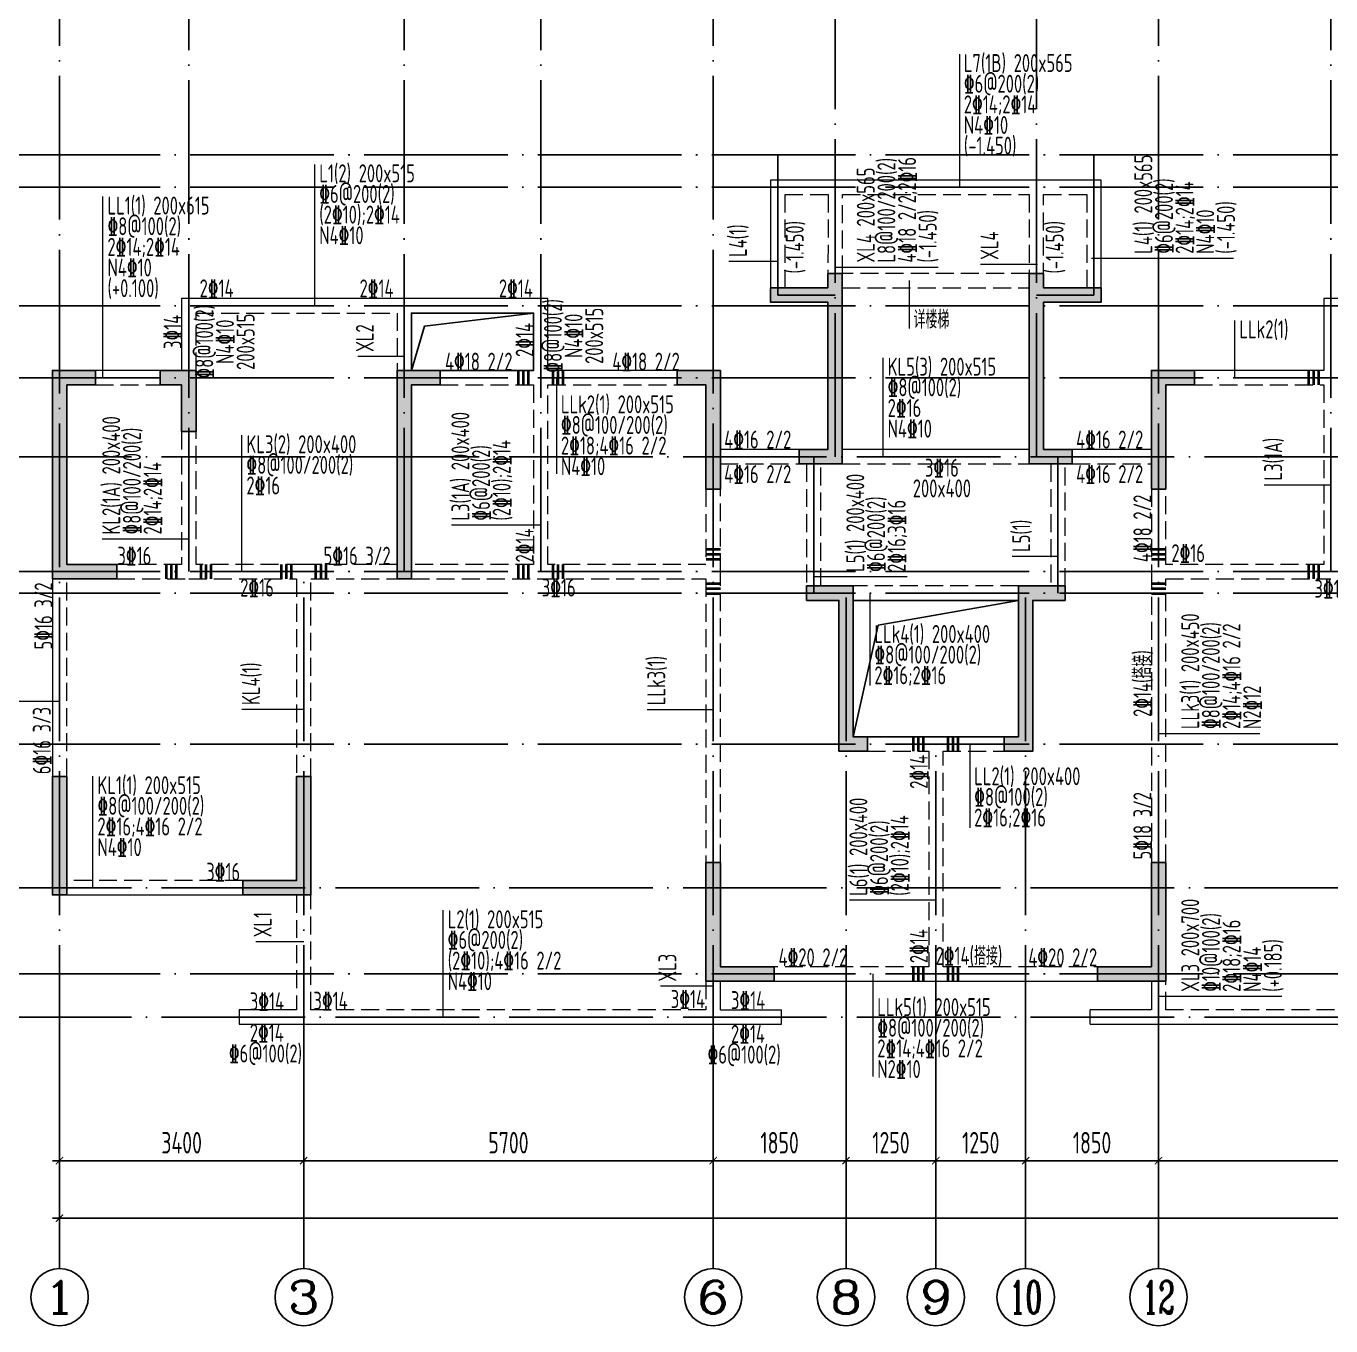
# Model space of a CAD drawing. Extents: x 826826 to 1642106, y -156213 to 399140.
# Drawn here: x 1401085 to 1419250, y 113453 to 131547 of the extents above; entities that cross this region are included whole.
import ezdxf
from ezdxf.enums import TextEntityAlignment as Align

# ---------------------------------------------------------------- set-up
doc = ezdxf.new("R2010")
doc.units = 0
doc.header["$LTSCALE"] = 1000
doc.linetypes.add('DASH', pattern=[0.35, 0.25, -0.1])
doc.linetypes.add('DOTE', pattern=[2.42, 2, -0.2, 0.02, -0.2])
doc.layers.get('0').update_dxf_attribs({"linetype": 'CONTINUOUS'})
doc.layers.get('DEFPOINTS').update_dxf_attribs({"linetype": 'CONTINUOUS'})
for name, color, linetype in [('A-AXIS', 1, 'CONTINUOUS'), ('A-DOTE', 10, 'DOTE'), ('AXIS_TEXT', 4, 'CONTINUOUS'), ('S-D洞口', 4, 'CONTINUOUS'), ('S-L主梁线', 4, 'DASH'), ('S-L梁编号', 6, 'CONTINUOUS'), ('S-L梁配筋', 7, 'CONTINUOUS'), ('S-Q墙填充', 252, 'CONTINUOUS'), ('S-Q墙实线', 6, 'CONTINUOUS'), ('S-Y一般标注', 3, 'CONTINUOUS')]:
    doc.layers.add(name, color=color, linetype=linetype)
doc.layers.add('梁附加箍筋', color=1, linetype='CONTINUOUS', lineweight=35)
doc.styles.add('_TCH_AXIS', font='COMPLEX', dxfattribs={"bigfont": 'GBCBIG'})
doc.styles.add('COMPLEX', font='COMPLEX')
doc.styles.add('TSSD_DIMENSION', font='Tssdeng.shx', dxfattribs={"width": 0.7, "bigfont": 'tssdchn.shx'})
doc.styles.add('TSSD_REIN', font='tssdeng.shx', dxfattribs={"width": 0.7, "height": 300, "bigfont": 'tssdchn.shx'})
doc.dimstyles.new('TSSD_100_100$0', dxfattribs={"dimtxt": 300, "dimasz": 80, "dimexe": 100, "dimexo": 250, "dimgap": 100, "dimtad": 1, "dimdec": 0, "dimzin": 0, "dimdsep": 46, "dimtxsty": 'TSSD_DIMENSION', "dimblk": 'ARCHTICK', "dimcen": 0, "dimdle": 100, "dimclrd": 3, "dimclre": 3, "dimclrt": 7, "dimadec": 0, "dimazin": 0, "dimtfac": 1, "dimtdec": 0, "dimtix": 1, "dimtmove": 2, "dimatfit": 3, "dimldrblk": 'ARCHTICK', "dimfxl": 0, "dimtolj": 1, "dimtzin": 0, "dimarcsym": 0})

# ---------------------------------------------------------------- blocks, each defined once
blk = doc.blocks.new('_ArchTick')
at = {"color": 0, "linetype": 'ByBlock', "const_width": 0.15}
blk.add_lwpolyline([(-0.5, -0.5), (0.5, 0.5)], dxfattribs=at)
blk = doc.blocks.new('*D912')
at = {"layer": 'DEFPOINTS', "color": 0}
for p in [(4300.000008, 3300.000008), (7700.000008, 3300.000008), (7700.000008, 2300.000008)]:
    blk.add_point(p, dxfattribs=at)
at = {"layer": 'S-Y一般标注', "color": 0, "lineweight": -2}
for p, q in [((4300.000008, 3050.000008), (4300.000008, 2200.000008)), ((7700.000008, 3050.000008), (7700.000008, 2200.000008)), ((4200.000008, 2300.000008), (7800.000008, 2300.000008))]:
    blk.add_line(p, q, dxfattribs=at)
at = {"layer": 'S-Y一般标注', "color": 0, "lineweight": -2, "xscale": 100, "yscale": 100, "zscale": 100, "rotation": 180}
blk.add_blockref('_ArchTick', (4300.000008, 2300.000008), dxfattribs=at)
at = {"layer": 'S-Y一般标注', "color": 0, "lineweight": -2, "xscale": 100, "yscale": 100, "zscale": 100}
blk.add_blockref('_ArchTick', (7700.000008, 2300.000008), dxfattribs=at)
at = {"layer": 'S-Y一般标注', "color": 7, "insert": (6000.000008, 2550.000008), "char_height": 300, "attachment_point": 5, "style": 'TSSD_DIMENSION'}
blk.add_mtext('\\A1;3400', dxfattribs=at)
blk = doc.blocks.new('*D913')
at = {"layer": 'DEFPOINTS', "color": 0}
for p in [(7700, 3300), (13400, 3300), (13400, 2300)]:
    blk.add_point(p, dxfattribs=at)
at = {"layer": 'S-Y一般标注', "color": 0, "lineweight": -2}
for p, q in [((7700, 3050), (7700, 2200)), ((13400, 3050), (13400, 2200)), ((7600, 2300), (13500, 2300))]:
    blk.add_line(p, q, dxfattribs=at)
at = {"layer": 'S-Y一般标注', "color": 0, "lineweight": -2, "xscale": 100, "yscale": 100, "zscale": 100, "rotation": 180}
blk.add_blockref('_ArchTick', (7700, 2300), dxfattribs=at)
at = {"layer": 'S-Y一般标注', "color": 0, "lineweight": -2, "xscale": 100, "yscale": 100, "zscale": 100}
blk.add_blockref('_ArchTick', (13400, 2300), dxfattribs=at)
at = {"layer": 'S-Y一般标注', "color": 7, "insert": (10550, 2550), "char_height": 300, "attachment_point": 5, "style": 'TSSD_DIMENSION'}
blk.add_mtext('\\A1;5700', dxfattribs=at)
blk = doc.blocks.new('*D914')
at = {"layer": 'DEFPOINTS', "color": 0}
for p in [(15250, 3300), (16500, 3300), (16500, 2300)]:
    blk.add_point(p, dxfattribs=at)
at = {"layer": 'S-Y一般标注', "color": 0, "lineweight": -2}
for p, q in [((15250, 3050), (15250, 2200)), ((16500, 3050), (16500, 2200)), ((15150, 2300), (16600, 2300))]:
    blk.add_line(p, q, dxfattribs=at)
at = {"layer": 'S-Y一般标注', "color": 0, "lineweight": -2, "xscale": 100, "yscale": 100, "zscale": 100, "rotation": 180}
blk.add_blockref('_ArchTick', (15250, 2300), dxfattribs=at)
at = {"layer": 'S-Y一般标注', "color": 0, "lineweight": -2, "xscale": 100, "yscale": 100, "zscale": 100}
blk.add_blockref('_ArchTick', (16500, 2300), dxfattribs=at)
at = {"layer": 'S-Y一般标注', "color": 7, "insert": (15875, 2550), "char_height": 300, "attachment_point": 5, "style": 'TSSD_DIMENSION'}
blk.add_mtext('\\A1;1250', dxfattribs=at)
blk = doc.blocks.new('*D915')
at = {"layer": 'DEFPOINTS', "color": 0}
for p in [(17750, 3300), (19600, 3300), (19600, 2300)]:
    blk.add_point(p, dxfattribs=at)
at = {"layer": 'S-Y一般标注', "color": 0, "lineweight": -2}
for p, q in [((17750, 3050), (17750, 2200)), ((19600, 3050), (19600, 2200)), ((17650, 2300), (19700, 2300))]:
    blk.add_line(p, q, dxfattribs=at)
at = {"layer": 'S-Y一般标注', "color": 0, "lineweight": -2, "xscale": 100, "yscale": 100, "zscale": 100, "rotation": 180}
blk.add_blockref('_ArchTick', (17750, 2300), dxfattribs=at)
at = {"layer": 'S-Y一般标注', "color": 0, "lineweight": -2, "xscale": 100, "yscale": 100, "zscale": 100}
blk.add_blockref('_ArchTick', (19600, 2300), dxfattribs=at)
at = {"layer": 'S-Y一般标注', "color": 7, "insert": (18675, 2550), "char_height": 300, "attachment_point": 5, "style": 'TSSD_DIMENSION'}
blk.add_mtext('\\A1;1850', dxfattribs=at)
blk = doc.blocks.new('*D916')
at = {"layer": 'DEFPOINTS', "color": 0}
for p in [(19600, 3300), (25300, 3300), (25300, 2300)]:
    blk.add_point(p, dxfattribs=at)
at = {"layer": 'S-Y一般标注', "color": 0, "lineweight": -2}
for p, q in [((19600, 3050), (19600, 2200)), ((25300, 3050), (25300, 2200)), ((19500, 2300), (25400, 2300))]:
    blk.add_line(p, q, dxfattribs=at)
at = {"layer": 'S-Y一般标注', "color": 0, "lineweight": -2, "xscale": 100, "yscale": 100, "zscale": 100, "rotation": 180}
blk.add_blockref('_ArchTick', (19600, 2300), dxfattribs=at)
at = {"layer": 'S-Y一般标注', "color": 0, "lineweight": -2, "xscale": 100, "yscale": 100, "zscale": 100}
blk.add_blockref('_ArchTick', (25300, 2300), dxfattribs=at)
at = {"layer": 'S-Y一般标注', "color": 7, "insert": (22450, 2550), "char_height": 300, "attachment_point": 5, "style": 'TSSD_DIMENSION'}
blk.add_mtext('\\A1;5700', dxfattribs=at)
blk = doc.blocks.new('*D918')
at = {"layer": 'DEFPOINTS', "color": 0}
for p in [(4300.000008, 3300.000008), (53100.000008, 3300.000008), (53100.000008, 1500.000008)]:
    blk.add_point(p, dxfattribs=at)
at = {"layer": 'S-Y一般标注', "color": 0, "lineweight": -2}
for p, q in [((4300.000008, 3050.000008), (4300.000008, 1400.000008)), ((53100.000008, 3050.000008), (53100.000008, 1400.000008)), ((4200.000008, 1500.000008), (53200.000008, 1500.000008))]:
    blk.add_line(p, q, dxfattribs=at)
at = {"layer": 'S-Y一般标注', "color": 0, "lineweight": -2, "xscale": 100, "yscale": 100, "zscale": 100, "rotation": 180}
blk.add_blockref('_ArchTick', (4300.000008, 1500.000008), dxfattribs=at)
at = {"layer": 'S-Y一般标注', "color": 0, "lineweight": -2, "xscale": 100, "yscale": 100, "zscale": 100}
blk.add_blockref('_ArchTick', (53100.000008, 1500.000008), dxfattribs=at)
at = {"layer": 'S-Y一般标注', "color": 7, "insert": (28700.000008, 1750.000008), "char_height": 300, "attachment_point": 5, "style": 'TSSD_DIMENSION'}
blk.add_mtext('\\A1;48800', dxfattribs=at)
blk = doc.blocks.new('_AXISO')
blk.add_circle((0, 0), 0.5)
at = {"layer": 'AXIS_TEXT', "style": 'COMPLEX', "width": 1.041667}
blk.add_attdef('A', text='', height=0.56, dxfattribs=at).set_placement((-0.25, -0.28), (0.25, -0.28), align=Align.FIT)
blk = doc.blocks.new('*D919')
at = {"layer": 'DEFPOINTS', "color": 0}
for p in [(13400, 3300), (15250, 3300), (15250, 2300)]:
    blk.add_point(p, dxfattribs=at)
at = {"layer": 'S-Y一般标注', "color": 0, "lineweight": -2}
for p, q in [((13400, 3050), (13400, 2200)), ((15250, 3050), (15250, 2200)), ((13300, 2300), (15350, 2300))]:
    blk.add_line(p, q, dxfattribs=at)
at = {"layer": 'S-Y一般标注', "color": 0, "lineweight": -2, "xscale": 100, "yscale": 100, "zscale": 100, "rotation": 180}
blk.add_blockref('_ArchTick', (13400, 2300), dxfattribs=at)
at = {"layer": 'S-Y一般标注', "color": 0, "lineweight": -2, "xscale": 100, "yscale": 100, "zscale": 100}
blk.add_blockref('_ArchTick', (15250, 2300), dxfattribs=at)
at = {"layer": 'S-Y一般标注', "color": 7, "insert": (14325, 2550), "char_height": 300, "attachment_point": 5, "style": 'TSSD_DIMENSION'}
blk.add_mtext('\\A1;1850', dxfattribs=at)
blk = doc.blocks.new('*D920')
at = {"layer": 'DEFPOINTS', "color": 0}
for p in [(16500, 3300), (17750, 3300), (17750, 2300)]:
    blk.add_point(p, dxfattribs=at)
at = {"layer": 'S-Y一般标注', "color": 0, "lineweight": -2}
for p, q in [((16500, 3050), (16500, 2200)), ((17750, 3050), (17750, 2200)), ((16400, 2300), (17850, 2300))]:
    blk.add_line(p, q, dxfattribs=at)
at = {"layer": 'S-Y一般标注', "color": 0, "lineweight": -2, "xscale": 100, "yscale": 100, "zscale": 100, "rotation": 180}
blk.add_blockref('_ArchTick', (16500, 2300), dxfattribs=at)
at = {"layer": 'S-Y一般标注', "color": 0, "lineweight": -2, "xscale": 100, "yscale": 100, "zscale": 100}
blk.add_blockref('_ArchTick', (17750, 2300), dxfattribs=at)
at = {"layer": 'S-Y一般标注', "color": 7, "insert": (17125, 2550), "char_height": 300, "attachment_point": 5, "style": 'TSSD_DIMENSION'}
blk.add_mtext('\\A1;1250', dxfattribs=at)
blk = doc.blocks.new('20210802.02294433')
at = {"layer": '梁附加箍筋', "lineweight": 35}
for p, q in [((-985193, -156931), (-985193, -156731)), ((-985123, -156931), (-985123, -156731)), ((-985053, -156931), (-985053, -156731)), ((-984713, -156931), (-984713, -156731)), ((-984643, -156931), (-984643, -156731)), ((-984573, -156931), (-984573, -156731)), ((-974193, -156931), (-974193, -156731)), ((-974123, -156931), (-974123, -156731)), ((-974053, -156931), (-974053, -156731)), ((-982383, -159221), (-982583, -159221)), ((-982383, -159291), (-982583, -159291)), ((-976183, -159221), (-976383, -159221)), ((-976183, -159291), (-976383, -159291)), ((-990093, -159631), (-990093, -159431)), ((-990023, -159631), (-990023, -159431)), ((-989953, -159631), (-989953, -159431)), ((-989613, -159631), (-989613, -159431)), ((-989543, -159631), (-989543, -159431)), ((-989473, -159631), (-989473, -159431)), ((-988493, -159631), (-988493, -159431)), ((-988423, -159631), (-988423, -159431)), ((-988353, -159631), (-988353, -159431)), ((-988013, -159631), (-988013, -159431)), ((-987943, -159631), (-987943, -159431)), ((-987873, -159631), (-987873, -159431)), ((-985193, -159631), (-985193, -159431)), ((-985123, -159631), (-985123, -159431)), ((-985053, -159631), (-985053, -159431)), ((-984713, -159631), (-984713, -159431)), ((-984643, -159631), (-984643, -159431)), ((-984573, -159631), (-984573, -159431)), ((-982383, -159361), (-982583, -159361)), ((-976183, -159361), (-976383, -159361)), ((-974193, -159631), (-974193, -159431)), ((-974123, -159631), (-974123, -159431)), ((-974053, -159631), (-974053, -159431)), ((-982383, -159701), (-982583, -159701)), ((-982383, -159771), (-982583, -159771)), ((-982383, -159841), (-982583, -159841)), ((-976183, -159701), (-976383, -159701)), ((-976183, -159771), (-976383, -159771)), ((-976183, -159841), (-976383, -159841)), ((-979693, -162031), (-979693, -161831)), ((-979623, -162031), (-979623, -161831)), ((-979553, -162031), (-979553, -161831)), ((-979213, -162031), (-979213, -161831)), ((-979143, -162031), (-979143, -161831)), ((-979073, -162031), (-979073, -161831)), ((-979693, -165231), (-979693, -165031)), ((-979623, -165231), (-979623, -165031)), ((-979553, -165231), (-979553, -165031)), ((-979213, -165231), (-979213, -165031)), ((-979143, -165231), (-979143, -165031)), ((-979073, -165231), (-979073, -165031))]:
    blk.add_line(p, q, dxfattribs=at)
blk = doc.blocks.new('20210810.05001319')
at = {"layer": 'S-Q墙填充'}
h = blk.add_hatch(color=252, dxfattribs=at)
h.dxf.hatch_style = 1
h.paths.add_polyline_path([(-1457490, -52983), (-1458288, -52983), (-1458288, -53183), (-1457490, -53183), (-1457490, -55233), (-1457688, -55233), (-1457890, -55233), (-1457890, -55433), (-1457688, -55433), (-1457290, -55433), (-1457290, -53083), (-1457290, -52783), (-1457490, -52783)])
h = blk.add_hatch(color=252, dxfattribs=at)
h.dxf.hatch_style = 1
h.paths.add_polyline_path([(-1454688, -53083), (-1454688, -55433), (-1454288, -55433), (-1454088, -55433), (-1454088, -55233), (-1454288, -55233), (-1454488, -55233), (-1454488, -53183), (-1453688, -53183), (-1453688, -52983), (-1454488, -52983), (-1454488, -52783), (-1454688, -52783)])
h = blk.add_hatch(color=252, dxfattribs=at)
h.dxf.hatch_style = 1
h.paths.add_polyline_path([(-1468088, -54333), (-1467688, -54333), (-1467688, -54133), (-1468288, -54133), (-1468288, -57033), (-1467388, -57033), (-1467388, -56833), (-1468088, -56833)])
h = blk.add_hatch(color=252, dxfattribs=at)
h.dxf.hatch_style = 1
h.paths.add_polyline_path([(-1466788, -54333), (-1466488, -54333), (-1466488, -54983), (-1466288, -54983), (-1466288, -54133), (-1466788, -54133)])
h = blk.add_hatch(color=252, dxfattribs=at)
h.dxf.hatch_style = 1
h.paths.add_polyline_path([(-1463288, -57033), (-1463288, -54333), (-1462888, -54333), (-1462888, -54133), (-1463488, -54133), (-1463488, -57033)])
h = blk.add_hatch(color=252, dxfattribs=at)
h.dxf.hatch_style = 1
h.paths.add_polyline_path([(-1459188, -55333), (-1459188, -55783), (-1458988, -55783), (-1458988, -55333), (-1458988, -54133), (-1459588, -54133), (-1459588, -54333), (-1459188, -54333)])
h = blk.add_hatch(color=252, dxfattribs=at)
h.dxf.hatch_style = 1
h.paths.add_polyline_path([(-1452988, -55333), (-1452988, -55783), (-1452788, -55783), (-1452788, -55333), (-1452788, -54333), (-1452388, -54333), (-1452388, -54133), (-1452988, -54133)])
h = blk.add_hatch(color=252, dxfattribs=at)
h.dxf.hatch_style = 1
h.paths.add_polyline_path([(-1457788, -57333), (-1457338, -57333), (-1457338, -59433), (-1456938, -59433), (-1456938, -59233), (-1457138, -59233), (-1457138, -57133), (-1457788, -57133)])
h = blk.add_hatch(color=252, dxfattribs=at)
h.dxf.hatch_style = 1
h.paths.add_polyline_path([(-1454838, -59233), (-1455038, -59233), (-1455038, -59433), (-1454638, -59433), (-1454638, -57333), (-1454188, -57333), (-1454188, -57133), (-1454838, -57133)])
h = blk.add_hatch(color=252, dxfattribs=at)
h.dxf.hatch_style = 1
h.paths.add_polyline_path([(-1468088, -61433), (-1468088, -59783), (-1468288, -59783), (-1468288, -61433)])
h = blk.add_hatch(color=252, dxfattribs=at)
h.dxf.hatch_style = 1
h.paths.add_polyline_path([(-1464688, -59783), (-1464888, -59783), (-1464888, -59783), (-1464888, -61233), (-1465538, -61233), (-1465638, -61233), (-1465638, -61433), (-1465638, -61433), (-1465538, -61433), (-1464688, -61433)])
h = blk.add_hatch(color=252, dxfattribs=at)
h.dxf.hatch_style = 1
h.paths.add_polyline_path([(-1459188, -62633), (-1458238, -62633), (-1458238, -62433), (-1458988, -62433), (-1458988, -60983), (-1459188, -60983)])
h = blk.add_hatch(color=252, dxfattribs=at)
h.dxf.hatch_style = 1
h.paths.add_polyline_path([(-1452788, -62633), (-1453738, -62633), (-1453738, -62433), (-1452988, -62433), (-1452988, -60983), (-1452788, -60983)])
at = {"layer": 'S-L主梁线', "linetype": 'ByBlock', "lineweight": 18}
for p, q in [((-1458288, -51483), (-1458288, -52983)), ((-1457388, -51483), (-1458288, -51483)), ((-1454588, -51483), (-1457388, -51483)), ((-1453688, -51483), (-1454588, -51483)), ((-1453688, -52983), (-1453688, -51483)), ((-1463388, -53133), (-1466488, -53133)), ((-1466488, -53133), (-1466488, -54133)), ((-1461388, -53133), (-1463388, -53133)), ((-1461388, -54133), (-1461388, -53133)), ((-1450588, -53133), (-1450588, -54133)), ((-1448588, -53133), (-1450588, -53133)), ((-1466788, -54133), (-1467688, -54133)), ((-1459588, -54133), (-1461388, -54133)), ((-1450588, -54133), (-1452388, -54133)), ((-1457890, -55233), (-1458988, -55233)), ((-1454688, -55233), (-1457290, -55233)), ((-1452988, -55233), (-1454088, -55233)), ((-1468288, -57033), (-1468288, -59783)), ((-1457138, -57333), (-1454838, -57333)), ((-1455988, -59233), (-1456938, -59233)), ((-1455038, -59233), (-1455988, -59233)), ((-1468088, -61433), (-1465638, -61433)), ((-1458988, -63033), (-1458988, -62633)), ((-1458438, -62633), (-1455988, -62633)), ((-1455988, -62633), (-1453538, -62633)), ((-1452988, -62633), (-1452988, -63033)), ((-1465688, -63033), (-1465688, -63233)), ((-1464888, -63033), (-1465688, -63033)), ((-1458988, -63033), (-1458138, -63033)), ((-1458138, -63233), (-1458138, -63033)), ((-1452988, -63033), (-1453838, -63033)), ((-1453838, -63233), (-1453838, -63033)), ((-1465688, -63233), (-1458138, -63233)), ((-1453838, -63233), (-1446288, -63233))]:
    blk.add_line(p, q, dxfattribs=at)
at = {"layer": 'S-L主梁线', "linetype": 'DASH', "lineweight": 18}
for p, q in [((-1458088, -52983), (-1458088, -51683)), ((-1458088, -51683), (-1457488, -51683)), ((-1457488, -51683), (-1457490, -52883)), ((-1457289, -52783), (-1457288, -51683)), ((-1457288, -51683), (-1454688, -51683)), ((-1454688, -51683), (-1454688, -52783)), ((-1454488, -52883), (-1454488, -51683)), ((-1454488, -51683), (-1453888, -51683)), ((-1453888, -51683), (-1453888, -52983)), ((-1454688, -52783), (-1457289, -52783)), ((-1457290, -52983), (-1454688, -52983)), ((-1466288, -53333), (-1463488, -53333)), ((-1466288, -54133), (-1466288, -53333)), ((-1463488, -53333), (-1463488, -54133)), ((-1463288, -54133), (-1463288, -53333)), ((-1463288, -53333), (-1461588, -53333)), ((-1461588, -53333), (-1461588, -54133)), ((-1461588, -54133), (-1462888, -54133)), ((-1467688, -54333), (-1466788, -54333)), ((-1462888, -54333), (-1461588, -54333)), ((-1461588, -54333), (-1461588, -56833)), ((-1461388, -54333), (-1459588, -54333)), ((-1461388, -56833), (-1461388, -54333)), ((-1452388, -54333), (-1450588, -54333)), ((-1450588, -54333), (-1450588, -56833)), ((-1466488, -54983), (-1466488, -56833)), ((-1466288, -56833), (-1466288, -54983)), ((-1458988, -55433), (-1457890, -55433)), ((-1457788, -55433), (-1457788, -57133)), ((-1457588, -57133), (-1457588, -55433)), ((-1457290, -55433), (-1454688, -55433)), ((-1454388, -55433), (-1454388, -57133)), ((-1454188, -57133), (-1454188, -55433)), ((-1454088, -55433), (-1452988, -55433)), ((-1459188, -55783), (-1459188, -56833)), ((-1458988, -56933), (-1458988, -55783)), ((-1452988, -55783), (-1452988, -56933)), ((-1452788, -56833), (-1452788, -55783)), ((-1466488, -56833), (-1467388, -56833)), ((-1464788, -56833), (-1466288, -56833)), ((-1463488, -56833), (-1464788, -56833)), ((-1461588, -56833), (-1463288, -56833)), ((-1459188, -56833), (-1461388, -56833)), ((-1450588, -56833), (-1452788, -56833)), ((-1468088, -59783), (-1468088, -57033)), ((-1467388, -57033), (-1466388, -57033)), ((-1466388, -57033), (-1464888, -57033)), ((-1464888, -57033), (-1464888, -59783)), ((-1464688, -59783), (-1464688, -57033)), ((-1464688, -57033), (-1463488, -57033)), ((-1463288, -57033), (-1461488, -57033)), ((-1461488, -57033), (-1459188, -57033)), ((-1459188, -57033), (-1459188, -60983)), ((-1458988, -60983), (-1458988, -56933)), ((-1452988, -56933), (-1452988, -60983)), ((-1452788, -60983), (-1452788, -57033)), ((-1452788, -57033), (-1450488, -57033)), ((-1454838, -57133), (-1457138, -57133)), ((-1456938, -59433), (-1456088, -59433)), ((-1456088, -59433), (-1456088, -62433)), ((-1455888, -62433), (-1455888, -59433)), ((-1455888, -59433), (-1455038, -59433)), ((-1465638, -61233), (-1468088, -61233)), ((-1464888, -61433), (-1464888, -63033)), ((-1464688, -63033), (-1464688, -61433)), ((-1456088, -62433), (-1458438, -62433)), ((-1453538, -62433), (-1455888, -62433)), ((-1459188, -62633), (-1459188, -63033)), ((-1452788, -63033), (-1452788, -62633)), ((-1459188, -63033), (-1464688, -63033)), ((-1447288, -63033), (-1452788, -63033))]:
    blk.add_line(p, q, dxfattribs=at)
at = {"layer": 'S-Q墙实线'}
for points in [[(-1457490, -52983), (-1458288, -52983), (-1458288, -53183), (-1457490, -53183), (-1457490, -55233), (-1457688, -55233), (-1457890, -55233), (-1457890, -55433), (-1457688, -55433), (-1457290, -55433), (-1457290, -53083), (-1457290, -52783), (-1457490, -52783)], [(-1454688, -53083), (-1454688, -55433), (-1454288, -55433), (-1454088, -55433), (-1454088, -55233), (-1454288, -55233), (-1454488, -55233), (-1454488, -53183), (-1453688, -53183), (-1453688, -52983), (-1454488, -52983), (-1454488, -52783), (-1454688, -52783)], [(-1468088, -54333), (-1467688, -54333), (-1467688, -54133), (-1468288, -54133), (-1468288, -57033), (-1467388, -57033), (-1467388, -56833), (-1468088, -56833)], [(-1466788, -54333), (-1466488, -54333), (-1466488, -54983), (-1466288, -54983), (-1466288, -54133), (-1466788, -54133)], [(-1463288, -57033), (-1463288, -54333), (-1462888, -54333), (-1462888, -54133), (-1463488, -54133), (-1463488, -57033)], [(-1452988, -55333), (-1452988, -55783), (-1452788, -55783), (-1452788, -55333), (-1452788, -54333), (-1452388, -54333), (-1452388, -54133), (-1452988, -54133)], [(-1457788, -57333), (-1457338, -57333), (-1457338, -59433), (-1456938, -59433), (-1456938, -59233), (-1457138, -59233), (-1457138, -57133), (-1457788, -57133)], [(-1454838, -59233), (-1455038, -59233), (-1455038, -59433), (-1454638, -59433), (-1454638, -57333), (-1454188, -57333), (-1454188, -57133), (-1454838, -57133)], [(-1468088, -61433), (-1468088, -59783), (-1468288, -59783), (-1468288, -61433)], [(-1465638, -61433), (-1464688, -61433), (-1464688, -59783), (-1464888, -59783), (-1464888, -61233), (-1465638, -61233), (-1465638, -61233), (-1465638, -61433)], [(-1459188, -62633), (-1458238, -62633), (-1458238, -62433), (-1458988, -62433), (-1458988, -60983), (-1459188, -60983)], [(-1452788, -62633), (-1453738, -62633), (-1453738, -62433), (-1452988, -62433), (-1452988, -60983), (-1452788, -60983)]]:
    blk.add_lwpolyline(points, close=True, dxfattribs=at)
blk.add_lwpolyline([(-1459188, -55333), (-1459188, -55783), (-1458988, -55783), (-1458988, -55333), (-1458988, -54133), (-1459588, -54133), (-1459588, -54333), (-1459188, -54333), (-1459188, -55333)], dxfattribs=at)
blk = doc.blocks.new('20210801.08533475')
at = {"layer": 'A-AXIS'}
for p, q in [((4300, 3300), (4300, 800)), ((7700, 3300), (7700, 800)), ((13400, 3300), (13400, 800)), ((15250, 3300), (15250, 800)), ((16500, 3300), (16500, 800)), ((17750, 3300), (17750, 800)), ((19600, 3300), (19600, 800))]:
    blk.add_line(p, q, dxfattribs=at)
at = {"layer": 'A-DOTE'}
for p, q in [((4300, 3300), (4300, 19800)), ((6100, 10500), (6100, 19800)), ((9100, 10500), (9100, 19800)), ((11000, 10500), (11000, 19800)), ((13400, 3300), (13400, 19800)), ((15100, 12100), (15100, 19800)), ((17900, 12100), (17900, 19800)), ((19600, 3300), (19600, 19800)), ((22000, 10500), (22000, 19800)), ((54100, 16300), (3300, 16300)), ((14300, 14350), (14300, 16300)), ((18700, 14350), (18700, 16300)), ((54100, 15850), (3300, 15850)), ((54100, 14200), (3300, 14200)), ((15100, 14350), (14300, 14350)), ((18700, 14350), (17900, 14350)), ((54100, 13200), (3300, 13200)), ((3300, 12100), (54100, 12100)), ((14800, 10200), (14800, 12100)), ((18200, 10200), (18200, 12100)), ((54100, 10500), (3300, 10500)), ((7700, 3300), (7700, 10500)), ((54100, 10200), (3300, 10200)), ((15250, 3300), (15250, 10200)), ((17750, 3300), (17750, 10200)), ((54100, 8100), (3300, 8100)), ((16500, 3300), (16500, 8100)), ((3300, 6100), (54100, 6100)), ((54100, 4900), (3300, 4900)), ((3300, 4300), (54100, 4300))]:
    blk.add_line(p, q, dxfattribs=at)
at = {"layer": 'A-AXIS'}
ref = blk.add_blockref('_AXISO', (4300, 400), dxfattribs=dict(at, xscale=800, yscale=800, zscale=800))
ref.add_attrib('A', '1', dxfattribs={"layer": 'AXIS_TEXT', "height": 452.5, "style": '_TCH_AXIS', "width": 2.333333}).set_placement((4073.7, 173.7), (4526.3, 173.7), align=Align.FIT)
ref = blk.add_blockref('_AXISO', (7700, 400), dxfattribs=dict(at, xscale=800, yscale=800, zscale=800))
ref.add_attrib('A', '3', dxfattribs={"layer": 'AXIS_TEXT', "height": 452.5, "style": '_TCH_AXIS', "width": 1.5}).set_placement((7473.7, 173.7), (7926.3, 173.7), align=Align.FIT)
ref = blk.add_blockref('_AXISO', (13400, 400), dxfattribs=dict(at, xscale=800, yscale=800, zscale=800))
ref.add_attrib('A', '6', dxfattribs={"layer": 'AXIS_TEXT', "height": 452.5, "style": '_TCH_AXIS', "width": 1.5}).set_placement((13173.7, 173.7), (13626.3, 173.7), align=Align.FIT)
ref = blk.add_blockref('_AXISO', (15250, 400), dxfattribs=dict(at, xscale=800, yscale=800, zscale=800))
ref.add_attrib('A', '8', dxfattribs={"layer": 'AXIS_TEXT', "height": 452.5, "style": '_TCH_AXIS', "width": 1.5}).set_placement((15023.7, 173.7), (15476.3, 173.7), align=Align.FIT)
ref = blk.add_blockref('_AXISO', (16500, 400), dxfattribs=dict(at, xscale=800, yscale=800, zscale=800))
ref.add_attrib('A', '9', dxfattribs={"layer": 'AXIS_TEXT', "height": 452.5, "style": '_TCH_AXIS', "width": 1.5}).set_placement((16273.7, 173.7), (16726.3, 173.7), align=Align.FIT)
ref = blk.add_blockref('_AXISO', (17750, 400), dxfattribs=dict(at, xscale=800, yscale=800, zscale=800))
ref.add_attrib('A', '10', dxfattribs={"layer": 'AXIS_TEXT', "height": 452.55, "style": '_TCH_AXIS', "width": 0.724138}).set_placement((17523.7, 173.7), (17976.3, 173.7), align=Align.FIT)
ref = blk.add_blockref('_AXISO', (19600, 400), dxfattribs=dict(at, xscale=800, yscale=800, zscale=800))
ref.add_attrib('A', '12', dxfattribs={"layer": 'AXIS_TEXT', "height": 452.55, "style": '_TCH_AXIS', "width": 0.724138}).set_placement((19373.7, 173.7), (19826.3, 173.7), align=Align.FIT)
at = {"layer": 'S-Y一般标注'}
for p1, p2, distance, picture, middle in [((4300, 3300), (7700, 3300), -1000, '*D912', (6000, 2550)), ((4300, 3300), (53100, 3300), -1800, '*D918', (28700, 1750)), ((7700, 3300), (13400, 3300), -1000, '*D913', (10550, 2550)), ((13400, 3300), (15250, 3300), -1000, '*D919', (14325, 2550)), ((15250, 3300), (16500, 3300), -1000, '*D914', (15875, 2550)), ((16500, 3300), (17750, 3300), -1000, '*D920', (17125, 2550)), ((17750, 3300), (19600, 3300), -1000, '*D915', (18675, 2550)), ((19600, 3300), (25300, 3300), -1000, '*D916', (22450, 2550))]:
    dim = blk.add_aligned_dim(p1=p1, p2=p2, distance=distance, dimstyle='TSSD_100_100$0', override={"dimasz": 100, "dimclrd": 0, "dimclre": 0}, dxfattribs=at)
    dim.commit()
    dim.dimension.update_dxf_attribs({"geometry": picture, "text_midpoint": middle})

msp = doc.modelspace()

# ---------------------------------------------------------------- linework, layer by layer
at = {"layer": 'S-D洞口', "color": 5}
for points in [[(1406450.35, 126752.53), (1408150.35, 126752.53), (1408150.35, 127552.74), (1406450.35, 127552.74), (1406450.35, 126752.53), (1406631.72, 127371.38), (1408150.35, 127552.74)], [(1412600.35, 121652.53), (1414900.34, 121652.53), (1414900.34, 123552.52), (1412600.35, 123552.52), (1412600.35, 121652.53), (1412947.17, 123205.7), (1414900.34, 123552.52)]]:
    msp.add_lwpolyline(points, dxfattribs=at)
at = {"layer": 'S-L梁编号', "lineweight": 18}
for p, q in [((1414077.58, 131157.29), (1414077.58, 129302.53)), ((1405103.79, 127652.74), (1405103.79, 129622.27)), ((1402155.51, 126652.53), (1402155.51, 129173.52)), ((1411550.36, 128269.87), (1410869.34, 128269.87)), ((1415916.43, 128314.29), (1417894.37, 128314.29)), ((1412350.35, 128191.98), (1413781.49, 128191.98)), ((1415164.82, 128228.89), (1414372.6, 128228.89)), ((1413376.78, 128007.01), (1413376.78, 127336.09)), ((1417913.24, 126652.53), (1417913.24, 127450.37)), ((1406350.35, 126947.96), (1405704.66, 126947.96)), ((1413016.66, 125552.52), (1413016.66, 126930.54)), ((1408468.25, 126652.53), (1408468.25, 125313.57)), ((1404089.78, 123952.53), (1404089.78, 125851.33)), ((1419250.36, 125157.77), (1418321.71, 125157.77)), ((1408250.35, 124600.03), (1407006.31, 124600.03)), ((1403350.36, 124406.13), (1402145.24, 124406.13)), ((1415450.36, 124163.22), (1414812.96, 124163.22)), ((1412050.34, 123886.1), (1413349.1, 123886.1)), ((1412832.36, 123652.52), (1412832.36, 122365.09)), ((1401550.36, 122146.69), (1399907.07, 122146.69)), ((1404950.36, 122033.02), (1404090.02, 122033.02)), ((1410650.35, 122029.63), (1409732.99, 122029.63)), ((1414221.5, 121552.53), (1414221.5, 120384.96)), ((1416850.36, 121698.62), (1418259.68, 121698.62)), ((1402015.58, 119552.53), (1402015.58, 121104.69)), ((1413750.35, 119376.85), (1412547.25, 119376.85)), ((1406891.88, 117752.53), (1406891.88, 119238.24)), ((1404950.36, 118798.85), (1404281.96, 118798.85)), ((1412872.38, 118352.53), (1412872.38, 116922.18)), ((1410650.36, 118181.95), (1409916.9, 118181.95)), ((1416850.35, 118040.4), (1418567.17, 118040.4))]:
    msp.add_line(p, q, dxfattribs=at)

# ---------------------------------------------------------------- block references
at = {"layer": 'S-Q墙填充'}
msp.add_blockref('20210810.05001319', (2869738.5, 180885.7), dxfattribs=at)
at = {"layer": 'S-Y一般标注'}
msp.add_blockref('20210801.08533475', (1397250.35, 113452.53), dxfattribs=at)
at = {"layer": '梁附加箍筋'}
msp.add_blockref('20210802.02294433', (2393133.79, 283483.54), dxfattribs=at)

# ---------------------------------------------------------------- texts
at = {"layer": 'S-L梁编号', "color": 6, "style": 'TSSD_REIN', "width": 0.7}
for s, p in [('L7(1B) 200x565', (1414140.08, 130907.29)), ('L1(2) 200x515', (1405166.29, 129372.27)), ('LL1(1) 200x615', (1402218.01, 128923.52)), ('详楼梯', (1413439.28, 127336.09)), ('LLk2(1)', (1417975.74, 127200.37)), ('KL5(3) 200x515', (1413079.16, 126680.54)), ('LLk2(1) 200x515', (1408530.75, 126156.84)), ('KL3(2) 200x400', (1404152.28, 125601.33)), ('LLk4(1) 200x400', (1412894.86, 122959.32)), ('LL2(1) 200x400', (1414284, 120979.2)), ('KL1(1) 200x515', (1402078.08, 120854.69)), ('L2(1) 200x515', (1406954.38, 118988.24)), ('LLk5(1) 200x515', (1412934.88, 117765.45))]:
    msp.add_text(s, height=250, dxfattribs=at).set_placement(p)
for s, p in [('L4(1) 200x565', (1416763.6, 128376.79)), ('XL4 200x565', (1412899.76, 128254.48)), ('L4(1)', (1411119.34, 128332.37)), ('XL4', (1414622.6, 128291.39)), ('XL2', (1405925.81, 127010.46)), ('KL2(1A) 200x400', (1402395.24, 124468.63)), ('L3(1A) 200x400', (1407256.31, 124662.53)), ('L3(1A)', (1418571.71, 125220.27)), ('L5(1) 200x400', (1412754.87, 123948.6)), ('L5(1)', (1415062.96, 124225.72)), ('LLk3(1) 200x450', (1417416.41, 121761.12)), ('KL4(1)', (1404340.02, 122095.52)), ('LLk3(1)', (1409982.99, 122092.13)), ('L6(1) 200x400', (1412797.25, 119439.35)), ('XL3 200x700', (1417417.17, 118102.9)), ('XL1', (1404503.11, 118861.35)), ('XL3', (1410138.06, 118244.45))]:
    msp.add_text(s, height=250, rotation=90, dxfattribs=at).set_placement(p)
at = {"layer": 'S-L梁配筋', "color": 7, "style": 'TSSD_REIN', "width": 0.7}
for s, p in [('%%1326@200(2)', (1414140.08, 130619.79)), ('2%%13214;2%%13214', (1414140.08, 130332.29)), ('N4%%13210', (1414140.08, 130044.79)), ('(-1.450)', (1414140.08, 129757.29)), ('%%1326@200(2)', (1405166.29, 129084.77)), ('(2%%13210);2%%13214', (1405166.29, 128797.27)), ('%%1328@100(2)', (1402218.01, 128636.02)), ('N4%%13210', (1405166.29, 128509.77)), ('N4%%13210', (1402218.01, 128061.02)), ('(+0.100)', (1402218.01, 127773.52)), ('2%%13214', (1403500.35, 127770.19)), ('%%1328@100(2)', (1413079.16, 126393.04)), ('2%%13216', (1413079.16, 126105.54)), ('%%1328@100/200(2)', (1408530.75, 125869.34)), ('N4%%13210', (1413079.16, 125818.04)), ('4%%13216 2/2', (1410803.65, 125666.03)), ('4%%13216 2/2', (1415703.66, 125666.03)), ('2%%13218;4%%13216 2/2', (1408530.75, 125581.84)), ('%%1328@100/200(2)', (1404152.28, 125313.83)), ('N4%%13210', (1408530.75, 125294.34)), ('4%%13216 2/2', (1410803.65, 125185.54)), ('4%%13216 2/2', (1415703.66, 125185.54)), ('2%%13216', (1404152.28, 125026.33)), ('%%1328@100/200(2)', (1412894.86, 122671.82)), ('%%1328@100/200(2)', (1402078.08, 120567.19)), ('%%1328@100(2)', (1414284, 120691.7)), ('2%%13216;4%%13216 2/2', (1402078.08, 120279.69)), ('N4%%13210', (1402078.08, 119992.19)), ('%%1326@200(2)', (1406954.38, 118700.74)), ('(2%%13210);4%%13216 2/2', (1406954.38, 118413.24)), ('N4%%13210', (1406954.38, 118125.74)), ('3%%13214', (1404199.46, 117845.53)), ('3%%13214', (1405085.31, 117853.8)), ('3%%13214', (1410897.83, 117862.37)), ('%%1328@100/200(2)', (1412934.88, 117477.95)), ('2%%13214', (1404199.46, 117407.36)), ('2%%13214', (1410897.83, 117391.61)), ('%%1326@100(2)', (1403907.05, 117119.86)), ('%%1326@100(2)', (1410571.43, 117104.11)), ('N2%%13210', (1412934.88, 116902.95))]:
    msp.add_text(s, height=250, dxfattribs=at).set_placement(p)
for s, rotation, p in [('L8@100/200(2)', 90, (1413187.26, 128254.48)), ('%%1326@200(2)', 90, (1417051.1, 128376.79)), ('2%%13214;2%%13214', 90, (1417338.6, 128376.79)), ('N4%%13210', 90, (1417626.1, 128376.79)), ('(-1.450)', 90, (1417913.6, 128376.79)), ('(-1.450)', 90, (1411911.46, 128101.9)), ('(-1.450)', 90, (1413762.26, 128254.48)), ('(-1.450)', 90, (1415527.87, 128101.9)), ('%%1328@100/200(2)', 90, (1402682.74, 124468.63)), ('(2%%13210);2%%13214', 90, (1407831.31, 124662.53)), ('%%1326@200(2)', 90, (1407543.81, 124662.53)), ('2%%13214;2%%13214', 90, (1402970.24, 124468.63)), ('%%1326@200(2)', 90, (1413042.37, 123948.6)), ('2%%13216;3%%13216', 90, (1413329.87, 123948.6)), ('%%1328@100/200(2)', 90, (1417703.91, 121761.12)), ('N2%%13212', 90, (1418278.91, 121761.12)), ('%%1326@200(2)', 90, (1413084.75, 119439.35)), ('(2%%13210);2%%13214', 90, (1413372.25, 119439.35)), ('%%13210@100(2)', 90, (1417704.67, 118102.9)), ('2%%13214', 90, (1413638.85, 118502.53)), ('(+0.185)', 90, (1418567.17, 118102.9)), ('2%%13214(搭接)', 360, (1413746.36, 118478.82)), ('N4%%13214', 90, (1418279.67, 118102.9))]:
    msp.add_text(s, height=250, rotation=rotation, dxfattribs=at).set_placement(p)
at = {"layer": 'S-L梁配筋', "color": 1, "style": 'TSSD_REIN', "width": 0.7}
for s, p in [('4%%13218 2/2;2%%13216', (1413474.76, 128254.48)), ('2%%13214;4%%13216 2/2', (1417991.41, 121761.12)), ('2%%13218;2%%13216', (1417992.17, 118102.9))]:
    msp.add_text(s, height=250, rotation=90, dxfattribs=at).set_placement(p)
for s, p in [('2%%13214;2%%13214', (1402218.01, 128348.52)), ('2%%13216;2%%13216', (1412894.86, 122384.32)), ('2%%13216;2%%13216', (1414284, 120404.2)), ('2%%13214;4%%13216 2/2', (1412934.88, 117190.45))]:
    msp.add_text(s, height=250, dxfattribs=at).set_placement(p)
at = {"layer": 'S-L梁配筋', "color": 7, "style": 'TSSD_REIN', "width": 0.7}
for s, p in [('2%%13214', (1406200.36, 127770.19)), ('2%%13216', (1417497.54, 124084.86)), ('4%%13220 2/2', (1412518.51, 118458.63)), ('4%%13220 2/2', (1415996.41, 118458.63)), ('3%%13214', (1410536.68, 117877.71))]:
    msp.add_text(s, height=250, dxfattribs=at).set_placement(p, align=Align.RIGHT)
for s, p in [('2%%13214', (1407903.84, 127770.19)), ('4%%13218 2/2', (1407387.06, 126750.48)), ('4%%13218 2/2', (1409715.84, 126750.48)), ('2%%13216', (1404300.35, 123605.81))]:
    msp.add_text(s, height=250, dxfattribs=at).set_placement(p, align=Align.CENTER)
for s, p in [('%%1328@100(2)', (1408619.04, 127234.95)), ('%%1328@100(2)', (1403766.05, 127152.64)), ('200x515', (1404341.05, 127152.64)), ('N4%%13210', (1408906.54, 127234.95)), ('200x515', (1409194.04, 127234.95)), ('N4%%13210', (1404053.55, 127152.64))]:
    msp.add_text(s, height=250, rotation=90, dxfattribs=at).set_placement(p, align=Align.BOTTOM_CENTER)
for s, rotation, p in [('3%%13214', 90, (1403249.87, 127290.03)), ('2%%13214', 90, (1408151.28, 127177.97)), ('2%%13214', 90, (1408151.28, 124316.64)), ('3%%13216', 359.999915, (1402592.92, 124048.93)), ('5%%13216 3/2', 359.999915, (1405693.43, 124048.93)), ('3%%13216', 359.999915, (1408500.35, 123605.81)), ('3%%13216', 359.999933, (1419257.54, 123589.79)), ('6%%13216 3/3', 90, (1401429.31, 121600.05))]:
    msp.add_text(s, height=250, rotation=rotation, dxfattribs=at).set_placement(p, align=Align.CENTER)
for s, p in [('3%%13216', (1413834.76, 125199.1)), ('200x400', (1413834.76, 124911.6))]:
    msp.add_text(s, height=250, dxfattribs=at).set_placement(p, align=Align.BOTTOM_CENTER)
at = {"layer": 'S-L梁配筋', "color": 1, "style": 'TSSD_REIN', "width": 0.7}
for s, rotation, p in [('4%%13218 2/2', 90, (1416750.36, 124554.54)), ('5%%13216 3/2', 90, (1401451.28, 123335.03)), ('2%%13214(搭接)', 90, (1416750.36, 122394.17)), ('5%%13218 3/2', 90, (1416750.36, 120414.58)), ('3%%13216', 359.999915, (1403829.09, 119648.93))]:
    msp.add_text(s, height=250, rotation=rotation, dxfattribs=at).set_placement(p, align=Align.CENTER)
at = {"layer": 'S-L梁配筋', "color": 7, "style": 'TSSD_REIN', "width": 0.7}
msp.add_text('2%%13214', height=250, rotation=90, dxfattribs=at).set_placement((1413638.85, 121402.53), align=Align.RIGHT)

doc.saveas('drawing.dxf')
